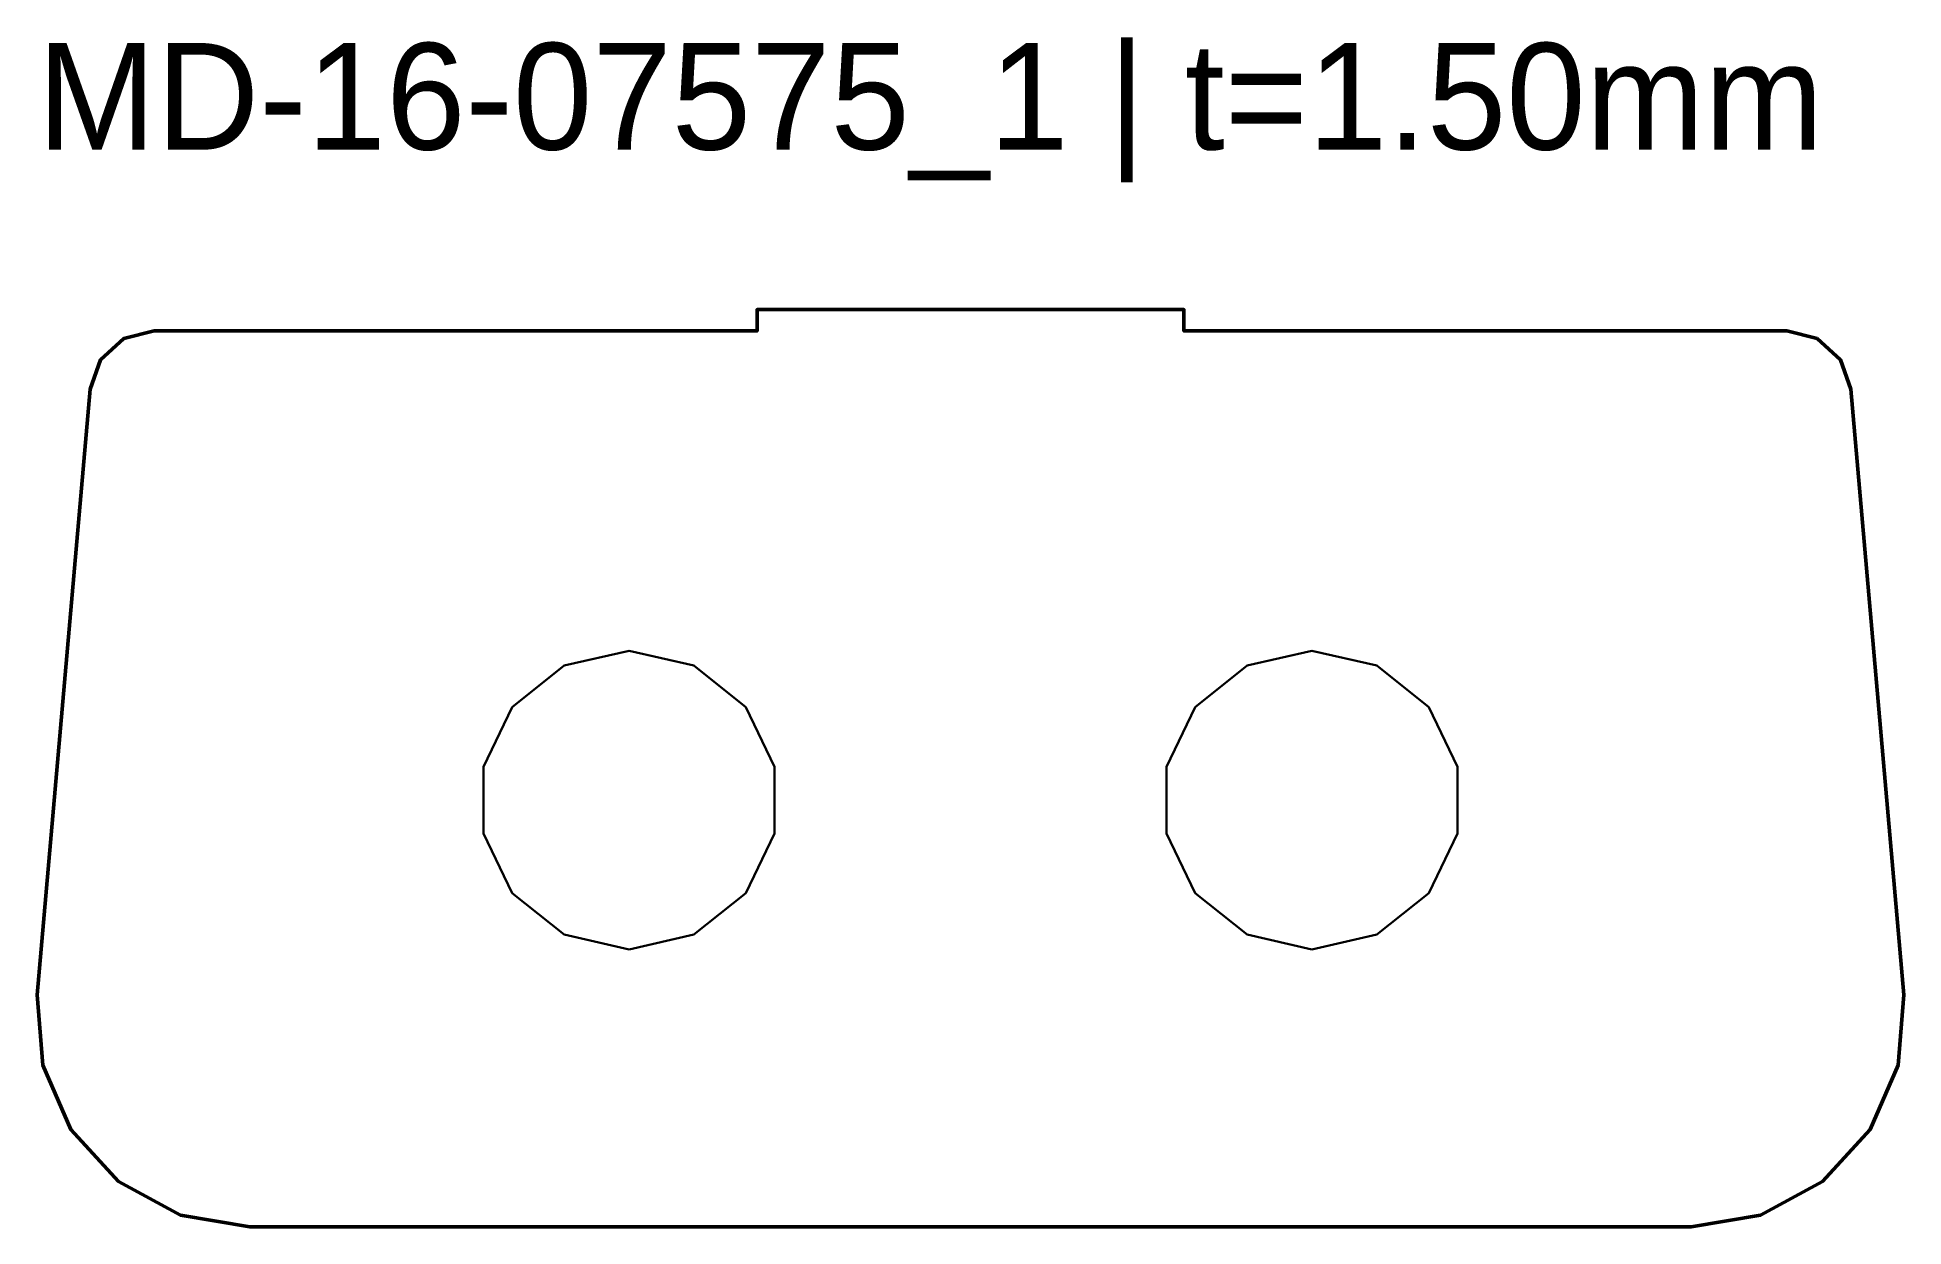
# Model space of a CAD drawing. Header units: millimetres. Extents: x -21.9 to 21.9, y -10.6 to 17.3.
import ezdxf

# ---------------------------------------------------------------- set-up
doc = ezdxf.new("R2010")
doc.units = ezdxf.units.MM
for name, color, linetype, lineweight in [('INFO', 7, 'Continuous', 13), ('INNER', 3, 'Continuous', 30), ('OUTER', 1, 'Continuous', 50)]:
    doc.layers.add(name, color=color, linetype=linetype, lineweight=lineweight)

msp = doc.modelspace()

# ---------------------------------------------------------------- linework, layer by layer
at = {"layer": 'INNER'}
for points in [[(-8, -4.087), (-6.481, -3.74), (-5.264, -2.769), (-4.588, -1.366), (-4.588, 0.192), (-5.264, 1.595), (-6.481, 2.566), (-8, 2.913), (-9.519, 2.566), (-10.736, 1.595), (-11.412, 0.192), (-11.412, -1.366), (-10.736, -2.769), (-9.519, -3.74)], [(8, -4.087), (9.519, -3.74), (10.736, -2.769), (11.412, -1.366), (11.412, 0.192), (10.736, 1.595), (9.519, 2.566), (8, 2.913), (6.481, 2.566), (5.264, 1.595), (4.588, 0.192), (4.588, -1.366), (5.264, -2.769), (6.481, -3.74)]]:
    msp.add_lwpolyline(points, close=True, dxfattribs=at)
at = {"layer": 'OUTER'}
msp.add_lwpolyline([(19.837, 10.233), (20.379, 9.737), (20.62, 9.044), (21.862, -5.151), (21.732, -6.797), (21.074, -8.31), (19.959, -9.527), (18.509, -10.315), (16.881, -10.587), (-16.881, -10.587), (-18.509, -10.315), (-19.959, -9.527), (-21.074, -8.31), (-21.732, -6.797), (-21.862, -5.151), (-20.62, 9.044), (-20.379, 9.737), (-19.837, 10.233), (-19.126, 10.413), (-5, 10.413), (-5, 10.913), (5, 10.913), (5, 10.413), (19.126, 10.413)], close=True, dxfattribs=at)

# ---------------------------------------------------------------- texts
at = {"layer": 'INFO'}
msp.add_text('MD-16-07575_1 | t=1.50mm', height=2.5, dxfattribs=at).set_placement((-21.862, 14.663))

doc.saveas('drawing.dxf')
